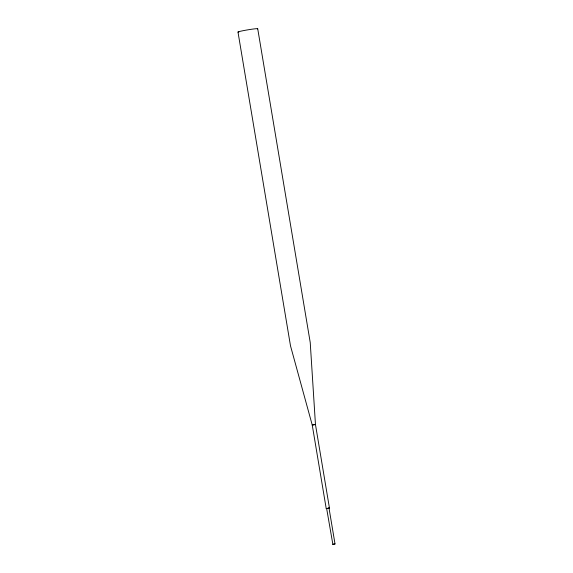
<?xml version="1.0" encoding="UTF-8"?>
<svg xmlns="http://www.w3.org/2000/svg" width="573" height="573" viewBox="0 0 573 573"><rect width="100%" height="100%" fill="white"/><g stroke="black" fill="none" stroke-linecap="round" stroke-linejoin="round"><path stroke-width="0.86" d="M237.988 32.038L290.497 345.827L312.235 425.023L326.216 508.595L329.017 508.122L328.673 508.258M329.017 508.122L335.012 543.935L332.863 544.343L326.646 508.53L329.446 508.05L315.458 424.486L310.229 342.511L257.714 28.729M329.446 508.05L328.544 508.258M332.641 544.329L335.012 543.935M327.061 508.53L326.281 508.609M238.812 32.109A10.006 0.544 -9.5 0 1 247.013 29.975A10.006 0.544 -9.5 0 1 257.435 28.915M312.242 425.008L315.458 424.486L312.299 425.037"/></g></svg>
